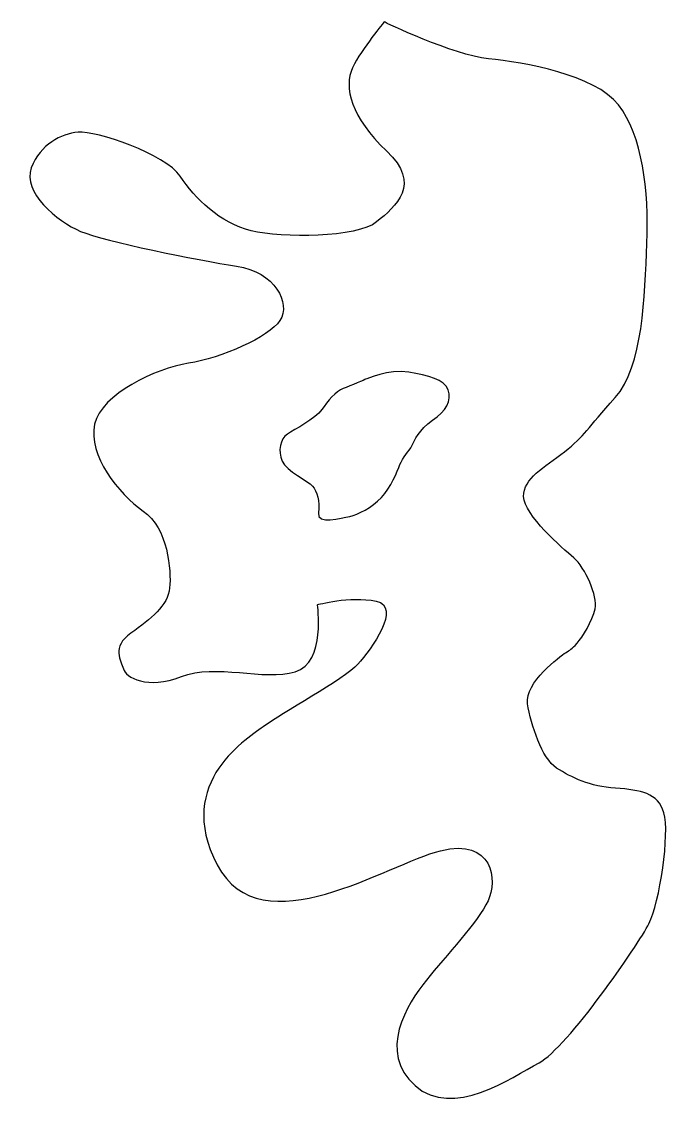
# Model space of a CAD drawing. Extents: x 37 to 167, y 47 to 267.
import ezdxf

# ---------------------------------------------------------------- set-up
doc = ezdxf.new("R2010")
doc.units = 0
doc.layers.add('LAYER_1', color=160, linetype='Continuous')

msp = doc.modelspace()

# ---------------------------------------------------------------- linework, layer by layer
at = {"layer": 'LAYER_1', "color": 7}
for points, knots in [([(145.7, 140.19), (144.78, 139.57), (137.41, 134.19), (138.11, 129.96), (138.82, 125.73), (140.93, 119.02), (143.93, 117.08), (146.93, 115.14), (150.64, 113.38), (155.75, 113.03), (160.87, 112.67), (164.22, 112.14), (165.45, 108.09), (166.69, 104.03), (164.57, 90.1), (162.45, 85.86), (160.34, 81.63), (146.05, 60.99), (140.41, 57.99), (134.76, 54.99), (123.12, 46.7), (115.53, 53.41), (107.95, 60.11), (113.95, 69.81), (117.83, 74.57), (121.71, 79.34), (128.23, 86.39), (130.17, 90.45), (132.12, 94.51), (131.23, 103.15), (120.65, 100.5), (110.07, 97.86), (84.67, 80.92), (75.85, 97.68), (67.03, 114.44), (82.37, 123.26), (85.37, 125.55), (88.37, 127.84), (101.42, 134.9), (104.07, 137.9), (106.72, 140.9), (113.01, 149.42), (107.72, 150.54), (102.42, 151.66), (95.96, 149.83), (95.96, 149.83), (95.96, 149.83), (97.72, 138.25), (91.49, 136.37), (85.25, 134.49), (75.49, 138.13), (68.67, 135.43), (61.85, 132.72), (57.5, 135.31), (57.03, 136.96), (56.56, 138.6), (54.56, 141.31), (58.56, 144.13), (62.56, 146.95), (65.97, 149.66), (66.32, 153.18), (66.67, 156.71), (65.97, 165.18), (61.03, 168.59), (56.09, 172), (49.86, 179.88), (51.27, 185.99), (52.68, 192.11), (63.5, 197.16), (70.09, 198.22), (76.67, 199.28), (86.2, 203.4), (88.43, 206.81), (90.66, 210.22), (87.49, 216.57), (79.73, 217.71), (71.97, 218.86), (53.15, 222.68), (48.45, 224.68), (43.74, 226.68), (36.69, 232.56), (38.57, 237.38), (40.45, 242.2), (44.45, 244.2), (47.98, 244.55), (51.51, 244.91), (65.5, 240.2), (68.44, 235.73), (71.38, 231.27), (76.44, 226.33), (82.67, 224.8), (88.9, 223.27), (103.95, 223.39), (107.83, 226.56), (111.71, 229.74), (116.89, 234.09), (109.83, 240.79), (102.78, 247.49), (101.13, 253.61), (103.01, 257.49), (104.89, 261.37), (109.36, 266.66), (109.36, 266.66), (109.36, 266.66), (123.24, 259.96), (130.29, 259.25), (137.35, 258.55), (151.58, 256.14), (156.34, 250.02), (161.1, 243.91), (162.51, 232.91), (162.04, 222.27), (161.57, 211.63), (161.31, 197.6), (155.66, 191.34), (150.02, 185.08), (149.58, 183.67), (145.52, 180.5), (141.46, 177.32), (137.23, 175.2), (137.32, 171.5), (137.41, 167.8), (145.08, 161.18), (147.37, 159.24), (149.67, 157.3), (152.22, 151.52), (151.65, 149.01), (151.08, 146.5), (149.14, 143.32), (148.03, 142.09), (146.93, 140.85), (146.62, 140.81), (145.7, 140.19)], [0, 0, 0, 0, 1, 1, 1, 2, 2, 2, 3, 3, 3, 4, 4, 4, 5, 5, 5, 6, 6, 6, 7, 7, 7, 8, 8, 8, 9, 9, 9, 10, 10, 10, 11, 11, 11, 12, 12, 12, 13, 13, 13, 14, 14, 14, 15, 15, 15, 16, 16, 16, 17, 17, 17, 18, 18, 18, 19, 19, 19, 20, 20, 20, 21, 21, 21, 22, 22, 22, 23, 23, 23, 24, 24, 24, 25, 25, 25, 26, 26, 26, 27, 27, 27, 28, 28, 28, 29, 29, 29, 30, 30, 30, 31, 31, 31, 32, 32, 32, 33, 33, 33, 34, 34, 34, 35, 35, 35, 36, 36, 36, 37, 37, 37, 38, 38, 38, 39, 39, 39, 40, 40, 40, 41, 41, 41, 42, 42, 42, 43, 43, 43, 44, 44, 44, 44]), ([(105.63, 195.01), (105.63, 195.01), (110.3, 197.16), (114.26, 196.46), (118.23, 195.76), (121.41, 194.98), (122.19, 192.89), (122.96, 190.79), (121.79, 188.59), (119.05, 186.79), (116.31, 184.99), (115.41, 182.69), (114.9, 181.65), (114.38, 180.6), (113.01, 179.33), (112.5, 177.91), (111.99, 176.5), (110.71, 173.33), (108.79, 171.31), (106.87, 169.29), (104.11, 167.91), (102.43, 167.53), (100.76, 167.15), (95.81, 165.87), (96.14, 168.23), (96.47, 170.59), (95.87, 172.58), (95, 173.6), (94.12, 174.62), (89.76, 176.63), (88.87, 178.63), (87.99, 180.63), (88.53, 183.11), (89.93, 184.02), (91.33, 184.93), (95.57, 187.18), (96.81, 188.93), (98.06, 190.68), (99.64, 192.6), (101.13, 193.15), (102.62, 193.7), (105.63, 195.01), (105.63, 195.01)], [0, 0, 0, 0, 1, 1, 1, 2, 2, 2, 3, 3, 3, 4, 4, 4, 5, 5, 5, 6, 6, 6, 7, 7, 7, 8, 8, 8, 9, 9, 9, 10, 10, 10, 11, 11, 11, 12, 12, 12, 13, 13, 13, 14, 14, 14, 14])]:
    msp.add_open_spline(points, degree=3, knots=knots, dxfattribs=at)

doc.saveas('drawing.dxf')
